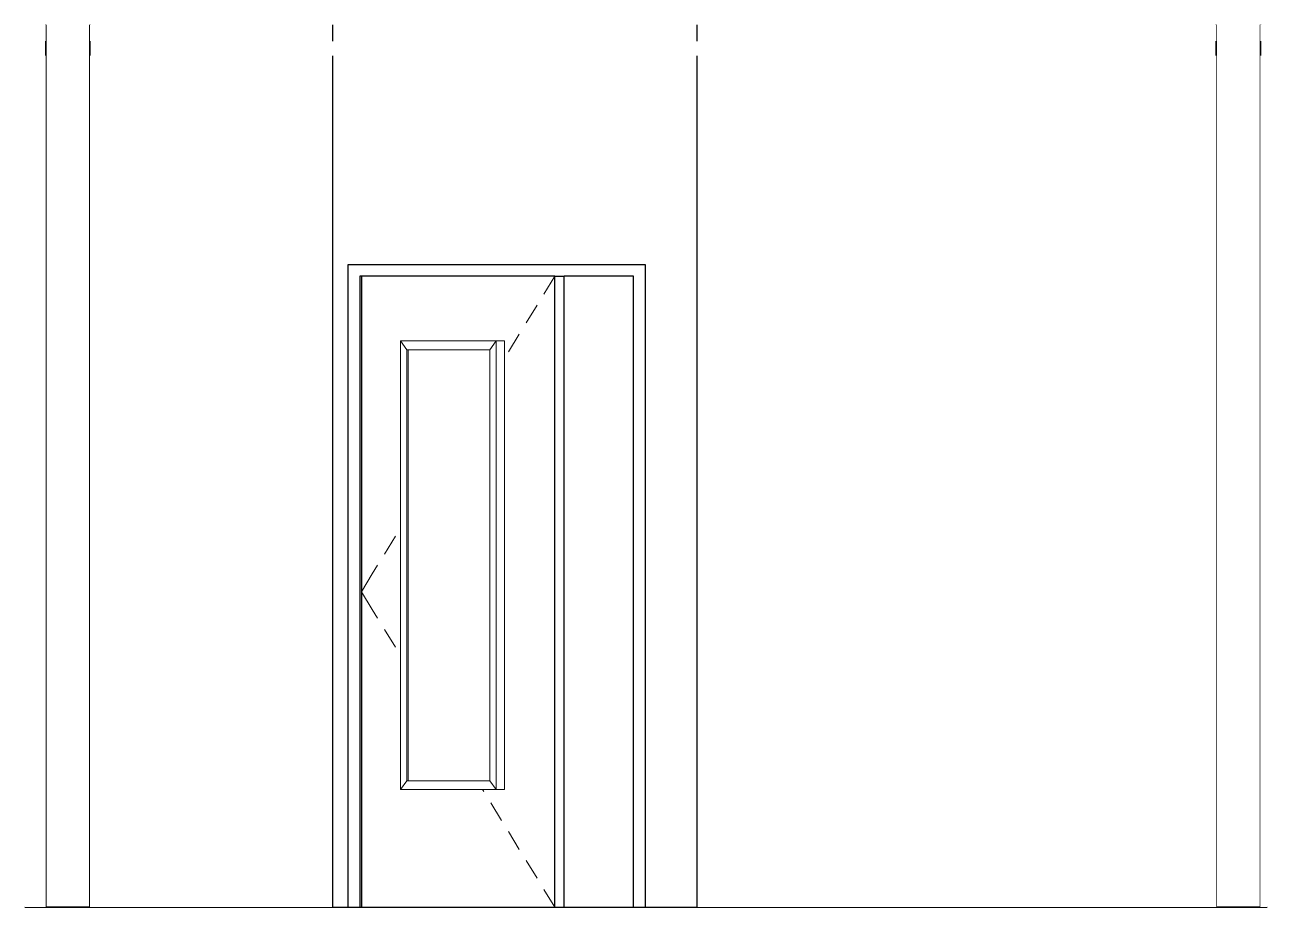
# Model space of a CAD drawing. Header units: millimetres. Extents: x 14397 to 67587, y -11631 to -8348.
# Drawn here: x 48687 to 52911, y -11631 to -8631 of the extents above; entities that cross this region are included whole.
import ezdxf

# ---------------------------------------------------------------- set-up
doc = ezdxf.new("R2010")
doc.units = ezdxf.units.MM
doc.header["$MEASUREMENT"] = 0
doc.linetypes.add('Wipeout_Contour', pattern=[1000, 0, -1000])
for name, color, linetype in [('NewA-Ee_25_10-M_WallsInternal', 7, 'Continuous'), ('NewA-Ee_30_40-M_Floors', 7, 'Continuous'), ('NewA-Ee_40_20-M_GeneralFFAndEInternalEquipment', 7, 'Continuous')]:
    doc.layers.add(name, color=color, linetype=linetype)

# ---------------------------------------------------------------- blocks, each defined once
blk = doc.blocks.new('Section Elem_83_9', base_point=(60839.54431, -115430.84112))
at = {"layer": 'NewA-Ee_25_10-M_WallsInternal', "color": 92, "linetype": 'Continuous', "lineweight": 35}
for p, q in [((48757.98793, -8630.84112), (48757.98793, -8685.84112)), ((48907.98793, -8630.84112), (48907.98793, -8685.84112)), ((48757.98793, -8735.84112), (48757.98793, -11630.84112)), ((48907.98793, -8735.84112), (48907.98793, -11630.84112)), ((48907.98793, -11630.84112), (48757.98793, -11630.84112))]:
    blk.add_line(p, q, dxfattribs=at)
at = {"layer": 'NewA-Ee_25_10-M_WallsInternal', "color": 92, "linetype": 'Continuous', "lineweight": 35, "flags": 128}
for points in [[(48757.98793, -8685.84112), (48757.98793, -8720.84112), (48757.98793, -8735.84112)], [(48907.98793, -8685.84112), (48907.98793, -8720.84112), (48907.98793, -8735.84112)]]:
    blk.add_lwpolyline(points, dxfattribs=at)
blk = doc.blocks.new('Section Elem_84_9', base_point=(60839.5, -115430.8))
at = {"color": 254, "linetype": 'Wipeout_Contour', "lineweight": 0, "ltscale": 204370.148195}
blk.add_wipeout([(50972.8, -8630.8), (49734.1, -8630.8), (49734.1, -8685.8), (50972.8, -8685.8)], dxfattribs=at).dxf.layer = 'NewA-Ee_25_10-M_WallsInternal'
at = {"color": 254, "linetype": 'Wipeout_Contour', "lineweight": 0, "ltscale": 411149.359038}
blk.add_wipeout([(49734.1, -11630.8), (49786.2, -11630.8), (49786.2, -9445.8), (50796.2, -9445.8), (50796.2, -11630.8), (50972.8, -11630.8), (50972.8, -8735.8), (49734.1, -8735.8)], dxfattribs=at).dxf.layer = 'NewA-Ee_25_10-M_WallsInternal'
blk = doc.blocks.new('Section Elem_85_9', base_point=(60839.5, -115430.8))
at = {"layer": 'NewA-Ee_25_10-M_WallsInternal', "color": 6, "linetype": 'Continuous', "lineweight": 13}
for p, q in [((50428.4, -9584.1), (50391.4, -9644.5)), ((50368.2, -9682.3), (50331.2, -9742.7)), ((49946.7, -10369.8), (49909.6, -10430.2)), ((49886.4, -10468), (49868.1, -10497.9)), ((49886.4, -10648.7), (49868.1, -10618.8)), ((49946.7, -10746.9), (49909.6, -10686.4)), ((50247.8, -11238), (50243.4, -11230.8)), ((50308, -11336.2), (50270.9, -11275.7)), ((50368.2, -11434.4), (50331.2, -11374)), ((50428.4, -11532.6), (50391.4, -11472.2))]:
    blk.add_line(p, q, dxfattribs=at)
at = {"color": 254, "linetype": 'Wipeout_Contour', "lineweight": 0, "ltscale": 203695.266275}
blk.add_wipeout([(49786.2, -11630.8), (49826.2, -11630.8), (49826.2, -9485.8), (49786.2, -9485.8)], dxfattribs=at).dxf.layer = 'NewA-Ee_25_10-M_WallsInternal'
at = {"color": 254, "linetype": 'Wipeout_Contour', "lineweight": 0, "ltscale": 207491.754818}
blk.add_wipeout([(50796.2, -11630.8), (50796.2, -9485.8), (50756.2, -9485.8), (50756.2, -11630.8)], dxfattribs=at).dxf.layer = 'NewA-Ee_25_10-M_WallsInternal'
at = {"layer": 'NewA-Ee_25_10-M_WallsInternal', "color": 6, "linetype": 'Continuous', "lineweight": 13}
for p in [(49868.1, -10497.9), (49868.1, -10618.8)]:
    blk.add_line(p, (49831.1, -10558.3), dxfattribs=at)
at = {"color": 254, "linetype": 'Wipeout_Contour', "lineweight": 0, "ltscale": 307053.654138}
blk.add_wipeout([(50796.2, -9445.8), (49786.2, -9445.8), (49786.2, -9485.8), (49826.2, -9485.8), (50756.2, -9485.8), (50796.2, -9485.8)], dxfattribs=at).dxf.layer = 'NewA-Ee_25_10-M_WallsInternal'
at = {"layer": 'NewA-Ee_25_10-M_WallsInternal', "linetype": 'Continuous'}
for p, q in [((49786.2, -9485.8), (49786.2, -9445.8)), ((49786.2, -9445.8), (50796.2, -9445.8)), ((50796.2, -9445.8), (50796.2, -9485.8)), ((49786.2, -11630.8), (49786.2, -9485.8)), ((49826.2, -9485.8), (49826.2, -11630.8)), ((49836.1, -9485.8), (49826.2, -9485.8)), ((49831.1, -9485.8), (49831.1, -11630.8)), ((50756.2, -11630.8), (50756.2, -9485.8)), ((50796.2, -9485.8), (50796.2, -11630.8))]:
    blk.add_line(p, q, dxfattribs=at)
at = {"color": 254, "linetype": 'Wipeout_Contour', "lineweight": 0, "ltscale": 206428.695033}
blk.add_wipeout([(50488.7, -11630.8), (50520.6, -11630.8), (50520.6, -9485.8), (50488.7, -9485.8)], dxfattribs=at).dxf.layer = 'NewA-Ee_25_10-M_WallsInternal'
at = {"layer": 'NewA-Ee_25_10-M_WallsInternal', "linetype": 'Continuous'}
for p, q in [((50488.7, -9485.8), (49836.1, -9485.8)), ((50488.7, -11630.8), (50488.7, -9485.8)), ((50488.7, -9485.8), (50520.6, -9485.8)), ((50520.6, -11630.8), (50520.6, -9485.8)), ((50756.2, -9485.8), (50520.6, -9485.8))]:
    blk.add_line(p, q, dxfattribs=at)
at = {"layer": 'NewA-Ee_25_10-M_WallsInternal', "color": 6, "linetype": 'Continuous', "lineweight": 13}
for p, q in [((50488.7, -9485.8), (50451.6, -9546.3)), ((50520.6, -9485.8), (50520.6, -9486)), ((50488.7, -11630.8), (50451.6, -11570.4)), ((50520.6, -11630.8), (50520.6, -11630.7))]:
    blk.add_line(p, q, dxfattribs=at)
blk = doc.blocks.new('Section Elem_86_9', base_point=(60839.5, -115430.8))
at = {"layer": 'NewA-Ee_25_10-M_WallsInternal', "color": 6, "linetype": 'Continuous', "lineweight": 13}
for p, q in [((49734.2, -9485.8), (49734.2, -9550.8)), ((49734.2, -9591.4), (49734.2, -9656.4)), ((49734.2, -9697), (49734.2, -9762)), ((49734.2, -9802.6), (49734.2, -9867.6)), ((49734.2, -9908.2), (49734.2, -9973.2)), ((49734.2, -10013.9), (49734.2, -10078.8)), ((49734.2, -10119.5), (49734.2, -10184.4)), ((49734.2, -10225.1), (49734.2, -10290)), ((49734.2, -10330.7), (49734.2, -10395.6)), ((49734.2, -10436.3), (49734.2, -10493.4)), ((49734.2, -10493.4), (49734.2, -10558.3)), ((49734.2, -10623.3), (49734.2, -10558.3)), ((49734.2, -10680.4), (49734.2, -10623.3)), ((49734.2, -10786), (49734.2, -10721)), ((49734.2, -10891.6), (49734.2, -10826.6)), ((49734.2, -10997.2), (49734.2, -10932.2)), ((49734.2, -11102.8), (49734.2, -11037.8)), ((49734.2, -11208.4), (49734.2, -11143.4)), ((49734.2, -11314), (49734.2, -11249)), ((49734.2, -11419.6), (49734.2, -11354.7)), ((49734.2, -11525.2), (49734.2, -11460.3)), ((49734.2, -11630.8), (49734.2, -11565.9))]:
    blk.add_line(p, q, dxfattribs=at)
blk = doc.blocks.new('Section Elem_87_9', base_point=(60839.5, -115430.8))
at = {"layer": 'NewA-Ee_30_40-M_Floors', "linetype": 'Continuous'}
for p, q in [((48686.8, -11630.8), (48758, -11630.8)), ((48908, -11630.8), (52738, -11630.8)), ((52888, -11630.8), (52911.1, -11630.8))]:
    blk.add_line(p, q, dxfattribs=at)
blk = doc.blocks.new('Section Elem_88_9', base_point=(60839.5, -115430.8))
at = {"color": 254, "linetype": 'Wipeout_Contour', "lineweight": 0, "ltscale": 205546.425882}
blk.add_wipeout([(50317.6, -9705.8), (50289.3, -9705.8), (50289.3, -11230.8), (50317.6, -11230.8)], dxfattribs=at).dxf.layer = 'NewA-Ee_40_20-M_GeneralFFAndEInternalEquipment'
at = {"color": 254, "linetype": 'Wipeout_Contour', "lineweight": 0, "ltscale": 204308.159464}
blk.add_wipeout([(49990, -9735.8), (49985.3, -9735.8), (49985.3, -11200.8), (49990, -11200.8)], dxfattribs=at).dxf.layer = 'NewA-Ee_40_20-M_GeneralFFAndEInternalEquipment'
at = {"layer": 'NewA-Ee_40_20-M_GeneralFFAndEInternalEquipment', "color": 1, "linetype": 'Continuous', "lineweight": 18}
blk.add_line((50317.6, -9705.8), (50317.6, -11230.8), dxfattribs=at)
at = {"color": 254, "linetype": 'Wipeout_Contour', "lineweight": 0, "ltscale": 204258.252698}
blk.add_wipeout([(49964.1, -11230.8), (49985.3, -11200.8), (49985.3, -9735.8), (49964.1, -9705.8)], dxfattribs=at).dxf.layer = 'NewA-Ee_40_20-M_GeneralFFAndEInternalEquipment'
at = {"color": 254, "linetype": 'Wipeout_Contour', "lineweight": 0, "ltscale": 205448.680272}
blk.add_wipeout([(50289.3, -11230.8), (50289.3, -9705.8), (50268.1, -9735.8), (50268.1, -11200.8)], dxfattribs=at).dxf.layer = 'NewA-Ee_40_20-M_GeneralFFAndEInternalEquipment'
at = {"color": 254, "linetype": 'Wipeout_Contour', "lineweight": 0, "ltscale": 204242.281418}
blk.add_wipeout([(50289.3, -9705.8), (49964.1, -9705.8), (49985.3, -9735.8), (50268.1, -9735.8)], dxfattribs=at).dxf.layer = 'NewA-Ee_40_20-M_GeneralFFAndEInternalEquipment'
at = {"color": 254, "linetype": 'Wipeout_Contour', "lineweight": 0, "ltscale": 205464.642327}
blk.add_wipeout([(50289.3, -11230.8), (50268.1, -11200.8), (49985.3, -11200.8), (49964.1, -11230.8)], dxfattribs=at).dxf.layer = 'NewA-Ee_40_20-M_GeneralFFAndEInternalEquipment'
at = {"layer": 'NewA-Ee_40_20-M_GeneralFFAndEInternalEquipment', "color": 1, "linetype": 'Continuous', "lineweight": 18}
for p, q in [((49964.1, -11230.8), (49964.1, -9705.8)), ((49964.1, -9705.8), (50289.3, -9705.8)), ((50289.3, -9705.8), (50289.3, -11230.8)), ((50317.6, -9705.8), (50289.3, -9705.8)), ((50289.3, -11230.8), (49964.1, -11230.8)), ((50317.6, -11230.8), (50289.3, -11230.8))]:
    blk.add_line(p, q, dxfattribs=at)
at = {"color": 254, "linetype": 'Wipeout_Contour', "lineweight": 0, "ltscale": 204861.849999}
blk.add_wipeout([(49990, -9735.8), (49990, -11200.8), (50268.1, -11200.8), (50268.1, -9735.8)], dxfattribs=at).dxf.layer = 'NewA-Ee_40_20-M_GeneralFFAndEInternalEquipment'
at = {"layer": 'NewA-Ee_40_20-M_GeneralFFAndEInternalEquipment', "color": 1, "linetype": 'Continuous', "lineweight": 18}
for p, q in [((49985.3, -9735.8), (49964.1, -9705.8)), ((50268.1, -9735.8), (50289.3, -9705.8)), ((49985.3, -9735.8), (49985.3, -11200.8)), ((50268.1, -9735.8), (49985.3, -9735.8)), ((49990, -11200.8), (49990, -9735.8)), ((50268.1, -11200.8), (50268.1, -9735.8)), ((49964.1, -11230.8), (49985.3, -11200.8)), ((49985.3, -11200.8), (50268.1, -11200.8)), ((50289.3, -11230.8), (50268.1, -11200.8))]:
    blk.add_line(p, q, dxfattribs=at)
blk = doc.blocks.new('Section Elem_89_9', base_point=(60839.5, -115430.8))
at = {"layer": 'NewA-Ee_25_10-M_WallsInternal', "color": 92, "linetype": 'Continuous', "lineweight": 35}
for p, q in [((52738, -8630.8), (52738, -8685.8)), ((52888, -8630.8), (52888, -8685.8)), ((52738, -8735.8), (52738, -11630.8)), ((52888, -8735.8), (52888, -11630.8)), ((52888, -11630.8), (52738, -11630.8))]:
    blk.add_line(p, q, dxfattribs=at)
at = {"layer": 'NewA-Ee_25_10-M_WallsInternal', "color": 92, "linetype": 'Continuous', "lineweight": 35, "flags": 128}
for points in [[(52738, -8685.8), (52738, -8720.8), (52738, -8735.8)], [(52888, -8685.8), (52888, -8720.8), (52888, -8735.8)]]:
    blk.add_lwpolyline(points, dxfattribs=at)
blk = doc.blocks.new('Section Elem_90_9', base_point=(60839.5, -115430.8))
at = {"color": 254, "linetype": 'Wipeout_Contour', "lineweight": 0, "ltscale": 197943.045682}
blk.add_wipeout([(48758, -8630.8), (48686.8, -8630.8), (48686.8, -8685.8), (48758, -8685.8)], dxfattribs=at).dxf.layer = 'NewA-Ee_25_10-M_WallsInternal'
at = {"color": 254, "linetype": 'Wipeout_Contour', "lineweight": 0, "ltscale": 200301.249971}
blk.add_wipeout([(48908, -8630.8), (48908, -8685.8), (49734.1, -8685.8), (49734.1, -8630.8)], dxfattribs=at).dxf.layer = 'NewA-Ee_25_10-M_WallsInternal'
at = {"color": 254, "linetype": 'Wipeout_Contour', "lineweight": 0, "ltscale": 199181.579296}
blk.add_wipeout([(48686.8, -8735.8), (48686.8, -11630.8), (48758, -11630.8), (48758, -8735.8)], dxfattribs=at).dxf.layer = 'NewA-Ee_25_10-M_WallsInternal'
at = {"color": 254, "linetype": 'Wipeout_Contour', "lineweight": 0, "ltscale": 201525.44964}
blk.add_wipeout([(49734.1, -8735.8), (48908, -8735.8), (48908, -11630.8), (49734.1, -11630.8)], dxfattribs=at).dxf.layer = 'NewA-Ee_25_10-M_WallsInternal'
at = {"layer": 'NewA-Ee_25_10-M_WallsInternal', "linetype": 'Continuous'}
for p, q in [((49734.1, -8685.8), (49734.1, -8630.8)), ((49734.1, -11630.8), (49734.1, -8735.8))]:
    blk.add_line(p, q, dxfattribs=at)
blk = doc.blocks.new('Section Elem_91_9', base_point=(60839.5, -115430.8))
at = {"color": 254, "linetype": 'Wipeout_Contour', "lineweight": 0, "ltscale": 210042.419664}
blk.add_wipeout([(50972.8, -8685.8), (52610.6, -8685.8), (52610.6, -8630.8), (50972.8, -8630.8)], dxfattribs=at).dxf.layer = 'NewA-Ee_25_10-M_WallsInternal'
at = {"color": 254, "linetype": 'Wipeout_Contour', "lineweight": 0, "ltscale": 211210.650528}
blk.add_wipeout([(50972.8, -11630.8), (52610.6, -11630.8), (52610.6, -8735.8), (50972.8, -8735.8)], dxfattribs=at).dxf.layer = 'NewA-Ee_25_10-M_WallsInternal'
at = {"layer": 'NewA-Ee_25_10-M_WallsInternal', "linetype": 'Continuous'}
for p, q in [((50972.8, -8685.8), (50972.8, -8630.8)), ((50972.8, -11630.8), (50972.8, -8735.8))]:
    blk.add_line(p, q, dxfattribs=at)
blk = doc.blocks.new('Section Elem_92_9', base_point=(60839.5, -115430.8))
at = {"color": 254, "linetype": 'Wipeout_Contour', "lineweight": 0, "ltscale": 213524.660739}
blk.add_wipeout([(52610.6, -8630.8), (52610.6, -8685.8), (52738, -8685.8), (52738, -8630.8)], dxfattribs=at).dxf.layer = 'NewA-Ee_25_10-M_WallsInternal'
at = {"color": 254, "linetype": 'Wipeout_Contour', "lineweight": 0, "ltscale": 214413.964007}
blk.add_wipeout([(52888, -8630.8), (52888, -8685.8), (52911.1, -8685.8), (52911.1, -8630.8)], dxfattribs=at).dxf.layer = 'NewA-Ee_25_10-M_WallsInternal'
at = {"color": 254, "linetype": 'Wipeout_Contour', "lineweight": 0, "ltscale": 214673.771276}
blk.add_wipeout([(52738, -8735.8), (52610.6, -8735.8), (52610.6, -11630.8), (52738, -11630.8)], dxfattribs=at).dxf.layer = 'NewA-Ee_25_10-M_WallsInternal'
at = {"color": 254, "linetype": 'Wipeout_Contour', "lineweight": 0, "ltscale": 215558.355171}
blk.add_wipeout([(52888, -11630.8), (52911.1, -11630.8), (52911.1, -8735.8), (52888, -8735.8)], dxfattribs=at).dxf.layer = 'NewA-Ee_25_10-M_WallsInternal'

msp = doc.modelspace()

# ---------------------------------------------------------------- block references
at = {"layer": 'NewA-Ee_25_10-M_WallsInternal', "lineweight": 0}
for name in ['Section Elem_83_9', 'Section Elem_84_9', 'Section Elem_89_9']:
    msp.add_blockref(name, (60839.5, -115430.8), dxfattribs=at)

# ---------------------------------------------------------------- next in the draw order: block references
for name in ['Section Elem_85_9', 'Section Elem_86_9']:
    msp.add_blockref(name, (60839.5, -115430.8), dxfattribs=at)

# ---------------------------------------------------------------- next in the draw order: block references
at = {"layer": 'NewA-Ee_30_40-M_Floors', "lineweight": 0}
msp.add_blockref('Section Elem_87_9', (60839.5, -115430.8), dxfattribs=at)
at = {"layer": 'NewA-Ee_40_20-M_GeneralFFAndEInternalEquipment', "lineweight": 0}
msp.add_blockref('Section Elem_88_9', (60839.5, -115430.8), dxfattribs=at)

# ---------------------------------------------------------------- next in the draw order: block references
at = {"layer": 'NewA-Ee_25_10-M_WallsInternal', "lineweight": 0}
for name in ['Section Elem_90_9', 'Section Elem_91_9']:
    msp.add_blockref(name, (60839.5, -115430.8), dxfattribs=at)

# ---------------------------------------------------------------- next in the draw order: block references
msp.add_blockref('Section Elem_92_9', (60839.5, -115430.8), dxfattribs=at)

doc.saveas('drawing.dxf')
